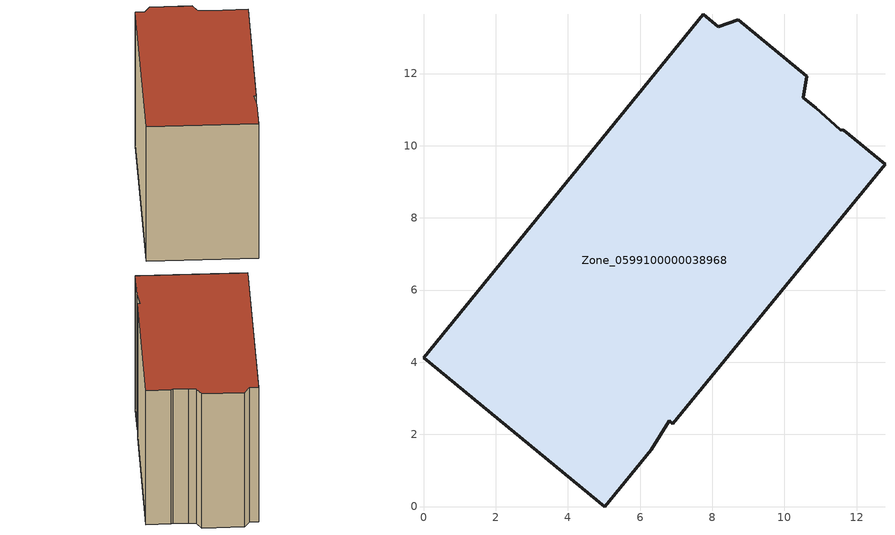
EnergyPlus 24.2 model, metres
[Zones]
Zone_0599100000038968
 floor ground (C_G): 12.79,9.49 6.9,2.3 6.81,2.38 6.31,1.58 5.02,0 0,4.13 7.75,13.64 8.16,13.3 8.71,13.49 10.62,11.92 10.53,11.33 10.87,11.05 11.54,10.44 11.64,10.42 z0
 wall outside (C_F): 6.31,1.58 6.81,2.38 6.9,2.3 12.79,9.49 11.64,10.42 11.54,10.44 10.87,11.05 10.53,11.33 10.62,11.92 8.71,13.49 8.16,13.3 7.75,13.64 0,4.13 5.02,0 6.31,1.58 z0:9.23
 roof outside (C_R): 6.9,2.3 12.79,9.49 11.64,10.42 11.54,10.44 10.87,11.05 10.53,11.33 10.62,11.92 8.71,13.49 8.16,13.3 7.75,13.64 0,4.13 5.02,0 6.31,1.58 6.81,2.38 z9.23
[BUILDING]
Pand.0599100000038968: North Axis=0; Terrain=City; Loads Convergence Tolerance Value=0.04; Temperature Convergence Tolerance Value=0.4; Solar Distribution=FullExterior; Maximum Number of Warmup Days=25; Minimum Number of Warmup Days=1
[Site:Location]
Rotterdam.The.Hague.AP_ZH_NLD Design_Conditions: Latitude=51.96; Longitude=4.45; Time Zone=1; Elevation=-4.5
[SITE:GROUNDTEMPERATURE:BUILDINGSURFACE]
18, 18, 18, 18, 18, 18, 18, 18, 18, 18, 18, 18
[MATERIAL] Thermal Absorptance=0.9; Solar Absorptance=0.7; Visible Absorptance=0.7
Name | Roughness | Thickness | Conductivity | Density | Specific Heat
G.TI.1946-1964 | MediumSmooth | 0.15 | 1 | 540 | 1210
F.TI.1946-1964 | Rough | 0.3 | 0.857143 | 1920 | 840
R.TI.1946-1964 | MediumRough | 0.2 | 0.277778 | 1500 | 1000
[CONSTRUCTION]
C_G: G.TI.1946-1964
C_F: F.TI.1946-1964
C_R: R.TI.1946-1964
[ZONE]
Zone_0599100000038968: Type=1; Multiplier=1; Ceiling Height=Autocalculate; Volume=Autocalculate; Floor Area=autocalculate; Part of Total Floor Area=Yes
[ZONEINFILTRATION:DESIGNFLOWRATE]
Infil_Zone_0599100000038968: Zone or ZoneList or Space or SpaceList=Zone_0599100000038968; Schedule=AlwaysOn; Design Flow Rate Calculation Method=Flow/Area; Flow Rate per Floor Area=0.003; Constant Term Coefficient=1; Temperature Term Coefficient=0; Velocity Term Coefficient=0; Velocity Squared Term Coefficient=0
[HVACTEMPLATE:ZONE:IDEALLOADSAIRSYSTEM]
Zone_0599100000038968: Maximum Heating Supply Air Temperature=50; Minimum Cooling Supply Air Temperature=13; Maximum Heating Supply Air Humidity Ratio=0.0156; Minimum Cooling Supply Air Humidity Ratio=0.0077; Heating Limit=NoLimit; Cooling Limit=NoLimit; Dehumidification Control Type=ConstantSensibleHeatRatio; Cooling Sensible Heat Ratio=0.7; Dehumidification Setpoint=60; Humidification Control Type=None; Humidification Setpoint=30; Outdoor Air Method=None; Outdoor Air Flow Rate per Person=0.00944; Outdoor Air Flow Rate per Zone Floor Area=0; Outdoor Air Flow Rate per Zone=0; Demand Controlled Ventilation Type=None; Outdoor Air Economizer Type=NoEconomizer; Heat Recovery Type=None; Sensible Heat Recovery Effectiveness=0.7; Latent Heat Recovery Effectiveness=0.65
[ZONECONTROL:THERMOSTAT]
ThermostatControl_Zone_0599100000038968: Zone or ZoneList=Zone_0599100000038968; Control Type Schedule=DualSetpointControlType; Control 1=Thermostat_Zone_0599100000038968; Temperature Difference Between Cutout And Setpoint=0
[THERMOSTATSETPOINT:DUALSETPOINT]
Thermostat_Zone_0599100000038968: Heating Setpoint Temperature Schedule=HeatingSetpoint_Zone_0599100000038968; Cooling Setpoint Temperature Schedule=CoolingSetpoint_Zone_0599100000038968
[SCHEDULE:COMPACT]
HeatingSetpoint_Zone_0599100000038968: Through: 12/31, For: AllDays, Until: 24:00, 21
CoolingSetpoint_Zone_0599100000038968: Through: 12/31, For: AllDays, Until: 24:00, 24
DualSetpointControlType: Through: 12/31, For: AllDays, Until: 24:00, 4
AlwaysOn: Through: 12/31, For: AllDays, Until: 24:00, 1
